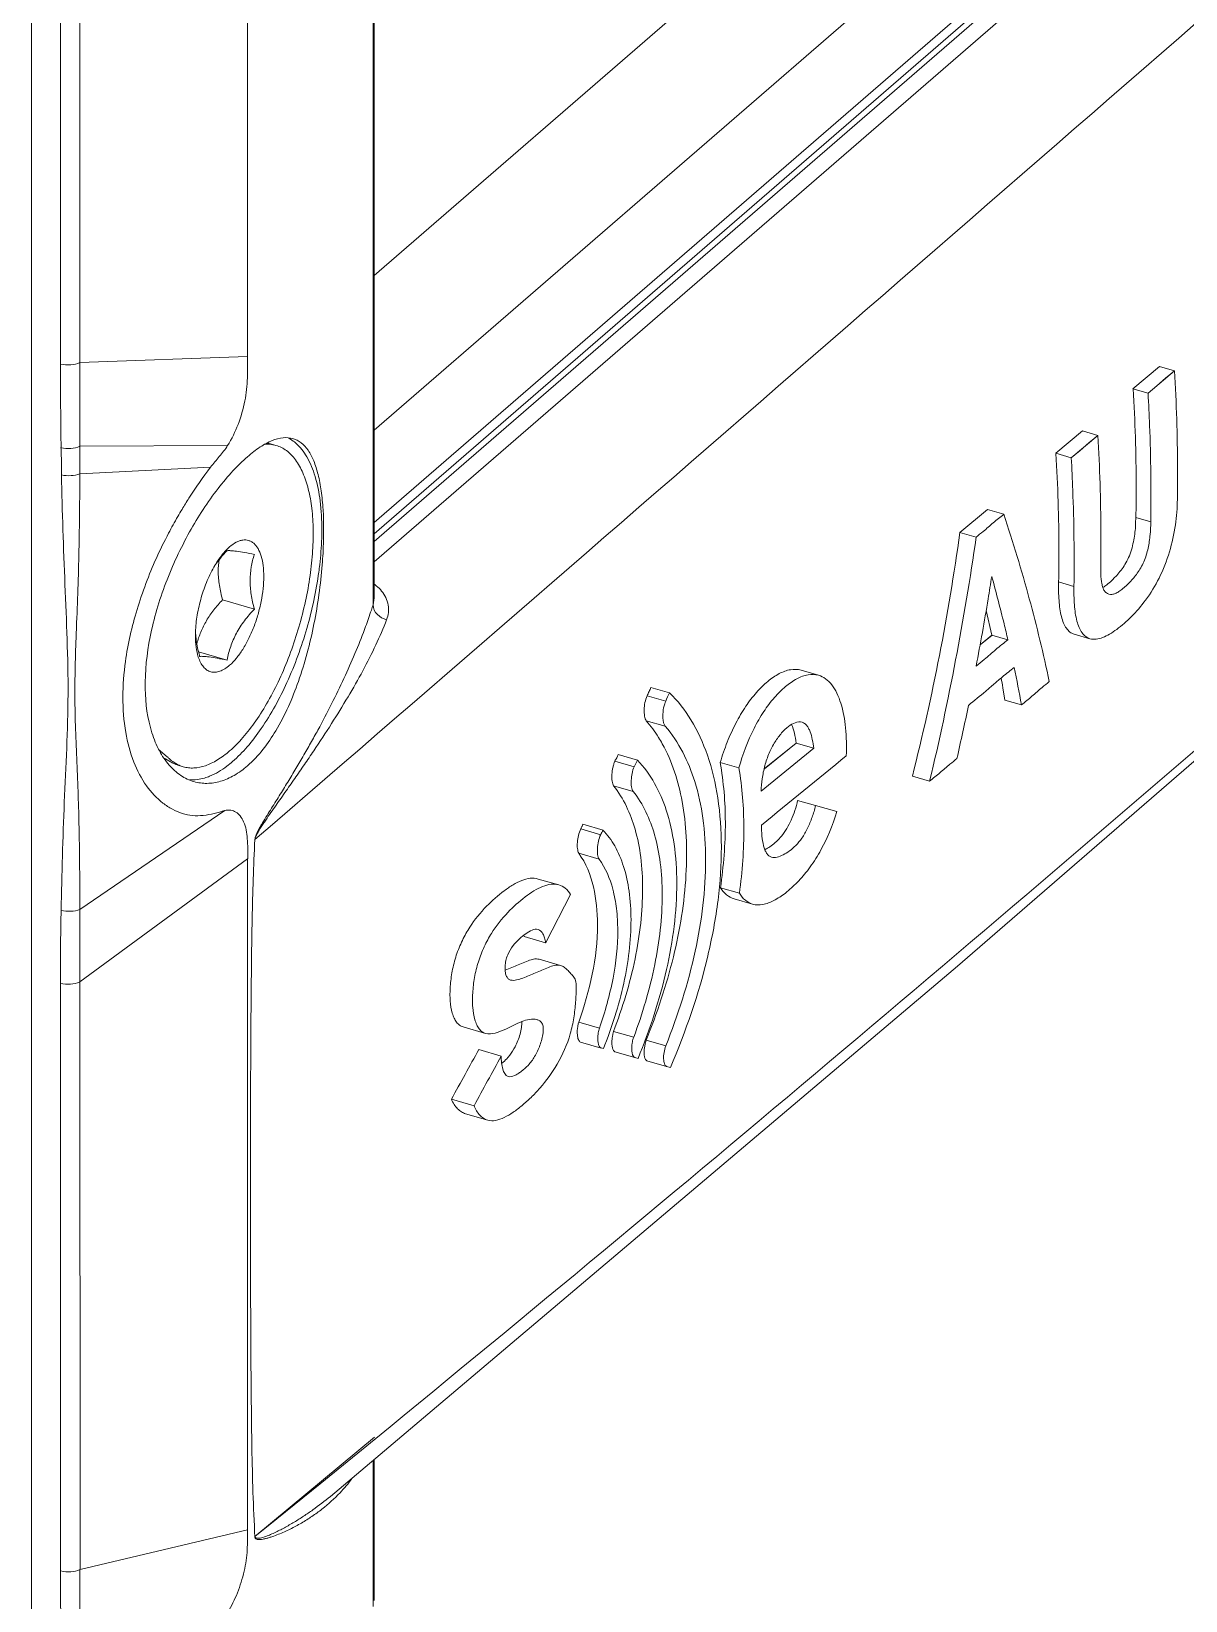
# Model space of a CAD drawing. Header units: millimetres. Extents: x 0 to 4009, y 0 to 2835.
# Drawn here: x 2176.41 to 2210.69, y 2160.39 to 2206.98 of the extents above; entities that cross this region are included whole.
import ezdxf

# ---------------------------------------------------------------- set-up
doc = ezdxf.new("R2010")
doc.units = ezdxf.units.MM
doc.layers.get('0').update_dxf_attribs({"lineweight": 13})

msp = doc.modelspace()

# ---------------------------------------------------------------- linework, layer by layer
for p, q in [((2177.28, 2197.102), (2177.279, 2288.467)), ((2177.853, 2197.146), (2177.854, 2288.51)), ((2176.412, 2152.066), (2176.412, 2288.032)), ((2182.829, 2287.623), (2182.826, 2197.322)), ((2186.559, 2282.317), (2186.558, 2189.951)), ((2186.591, 2282.497), (2186.59, 2190.162)), ((2186.591, 2195.142), (2236.459, 2238.329)), ((2239.08, 2237.852), (2186.591, 2192.395)), ((2186.591, 2192.063), (2239.321, 2237.73)), ((2239.105, 2237.314), (2186.591, 2191.835)), ((2186.591, 2191.232), (2239.637, 2237.173)), ((2186.591, 2199.73), (2229.721, 2237.082)), ((2182.826, 2197.322), (2177.853, 2197.146)), ((2177.853, 2194.662), (2177.853, 2197.146)), ((2209.122, 2196.364), (2209.914, 2197.03)), ((2209.571, 2196.235), (2210.359, 2196.901)), ((2209.914, 2197.03), (2210.359, 2196.901)), ((2209.122, 2196.365), (2209.571, 2196.235)), ((2206.83, 2194.452), (2207.628, 2195.116)), ((2207.628, 2195.116), (2208.085, 2194.984)), ((2177.853, 2194.662), (2182.24, 2194.684)), ((2183.675, 2194.686), (2183.546, 2194.723)), ((2207.291, 2194.318), (2208.085, 2194.984)), ((2206.83, 2194.452), (2207.291, 2194.318)), ((2177.851, 2193.847), (2181.734, 2194.042)), ((2203.985, 2192.101), (2204.809, 2192.779)), ((2204.809, 2192.779), (2205.285, 2192.642)), ((2209.206, 2192.547), (2209.653, 2192.418)), ((2203.985, 2192.101), (2204.467, 2191.962)), ((2182.298, 2191.673), (2182.204, 2191.584)), ((2206.911, 2190.636), (2207.372, 2190.502)), ((2183.033, 2189.829), (2182.087, 2190.102)), ((2186.59, 2190.162), (2186.558, 2189.951)), ((2204.934, 2189.054), (2204.765, 2189.782)), ((2204.585, 2188.767), (2204.934, 2189.054)), ((2204.59, 2188.765), (2204.939, 2189.052)), ((2204.934, 2189.054), (2205.409, 2188.917)), ((2207.377, 2189.083), (2207.846, 2188.947)), ((2182.221, 2188.314), (2181.378, 2188.557)), ((2199.785, 2187.862), (2199.267, 2188.012)), ((2195.248, 2187.093), (2194.696, 2187.253)), ((2194.809, 2187.501), (2195.364, 2187.341)), ((2205.323, 2187.124), (2205.261, 2187.491)), ((2205.323, 2187.124), (2205.813, 2186.982)), ((2194.67, 2186.512), (2195.233, 2186.35)), ((2198.172, 2185.088), (2199.118, 2185.846)), ((2198.179, 2185.086), (2199.123, 2185.844)), ((2199.646, 2185.693), (2199.118, 2185.846)), ((2193.739, 2185.313), (2194.315, 2185.147)), ((2194.409, 2185.341), (2193.835, 2185.507)), ((2194.315, 2185.147), (2194.409, 2185.341)), ((2197.421, 2185.115), (2196.868, 2185.275)), ((2199.646, 2185.693), (2198.084, 2184.42)), ((2180.921, 2185.144), (2180.791, 2185.182)), ((2202.576, 2184.865), (2203.086, 2184.718)), ((2193.701, 2184.58), (2194.283, 2184.412)), ((2199.163, 2184.144), (2199.695, 2183.99)), ((2199.695, 2183.99), (2200.329, 2183.817)), ((2177.852, 2180.911), (2182.157, 2183.844)), ((2193.387, 2183.264), (2192.79, 2183.437)), ((2192.725, 2183.3), (2193.319, 2183.128)), ((2192.666, 2182.577), (2193.271, 2182.402)), ((2177.848, 2178.761), (2182.834, 2182.41)), ((2192.077, 2181.635), (2191.462, 2181.812)), ((2196.876, 2181.552), (2197.437, 2181.39)), ((2192.419, 2181.351), (2191.697, 2179.951)), ((2197.278, 2181.224), (2197.83, 2181.064)), ((2177.852, 2178.758), (2177.852, 2180.911)), ((2191.042, 2180.104), (2191.038, 2180.146)), ((2191.042, 2180.104), (2191.679, 2179.92)), ((2191.697, 2179.951), (2191.679, 2179.92)), ((2192.125, 2179.247), (2191.495, 2179.428)), ((2177.861, 2161.308), (2177.848, 2178.761)), ((2177.281, 2161.267), (2177.277, 2178.716)), ((2189.232, 2177.419), (2189.899, 2177.227)), ((2192.666, 2177.565), (2193.281, 2177.388)), ((2192.72, 2176.971), (2193.331, 2176.794)), ((2192.789, 2176.951), (2192.72, 2176.971)), ((2193.68, 2177.203), (2193.701, 2177.287)), ((2193.701, 2177.287), (2194.298, 2177.115)), ((2194.647, 2176.944), (2194.67, 2177.028)), ((2194.67, 2177.028), (2195.253, 2176.86)), ((2190.362, 2176.557), (2189.698, 2176.749)), ((2193.399, 2176.775), (2193.331, 2176.795)), ((2194.332, 2176.513), (2193.739, 2176.685)), ((2194.427, 2176.487), (2194.332, 2176.513)), ((2194.69, 2176.417), (2195.271, 2176.25)), ((2195.387, 2176.217), (2195.271, 2176.25)), ((2188.883, 2175.277), (2189.558, 2175.082)), ((2189.308, 2174.842), (2189.966, 2174.652)), ((2182.825, 2173.763), (2182.826, 2173.139)), ((2182.827, 2173.764), (2182.827, 2173.083)), ((2182.917, 2173.083), (2182.918, 2173.643)), ((2182.918, 2173.084), (2182.918, 2173.763)), ((2182.918, 2173.643), (2182.918, 2173.763)), ((2182.826, 2173.139), (2182.826, 2173.083)), ((2186.603, 2165.237), (2183.052, 2162.286)), ((2186.638, 2165.203), (2184.986, 2163.857)), ((2186.558, 2160.208), (2186.558, 2164.553)), ((2186.59, 2164.58), (2186.59, 2160.386)), ((2184.986, 2163.857), (2183.703, 2162.815)), ((2185.293, 2163.483), (2185.292, 2163.482)), ((2182.831, 2162.487), (2177.861, 2161.308)), ((2183.703, 2162.815), (2183.052, 2162.289)), ((2177.85, 2158.6), (2177.854, 2161.312))]:
    msp.add_line(p, q)
for points in [[(2185.292, 2163.482), (2203.917, 2179.229), (2227.333, 2199.505)], [(2209.571, 2196.235), (2209.836, 2196.456), (2210.094, 2196.68), (2210.359, 2196.901)], [(2207.291, 2194.318), (2207.559, 2194.539), (2207.817, 2194.763), (2208.085, 2194.984)]]:
    msp.add_lwpolyline(points)
for centre, radius, start, end in [((1956.552, 2195.021), 221.302, 359.69628, 359.90705), ((2183.415, 2193.782), 0.941, 73.9237, 82.0258), ((2193.397, 2185.277), 14.593, 149.0273, 150.0021), ((2193.297, 2185.333), 14.479, 149.9978, 152.2207), ((2192.586, 2185.698), 13.679, 152.1863, 155.6434), ((2171.055, 2192.257), 14.038, 355.456, 356.8494), ((2184.561, 2189.529), 3.135, 147.8011, 149.3992), ((2184.549, 2189.254), 3.273, 143.6375, 145.2029), ((2184.336, 2190.951), 2.375, 171.7871, 180.0186), ((2174.547, 2192.337), 10.496, 352.2728, 353.4771), ((2286.439, 2184.984), 108.774, 177.73616, 178.02341), ((2184.488, 2189.035), 3.205, 177.996, 179.9756), ((2183.979, 2189.281), 2.696, 182.7691, 185.1945), ((2184.074, 2189.289), 2.791, 185.1885, 185.7299), ((2165.153, 2179.647), 41.316, 10.2261, 11.7986), ((2189.908, 2184.827), 15.583, 9.845, 10.9197), ((2072.562, 2244.919), 135.63, 334.76395, 334.87953), ((2129.44, 2202.342), 76.362, 347.17295, 348.38505), ((1660.886, 2844.426), 851.78, 309.100541, 309.3194), ((2181.181, 2186.046), 0.938, 245.8876, 253.8828), ((2145.802, 2206.961), 53.158, 333.3639, 333.5276), ((2197.449, 2184.1), 1.601, 305.4505, 312.8928), ((2197.467, 2184.079), 1.573, 312.9416, 320.6883), ((2791.568, 2173.577), 608.65, 179.668935, 179.801614), ((1909.417, 2328.737), 319.514, 331.25558, 331.55684), ((3011.99, 2172.815), 829.073, 179.801694, 179.934502), ((2182.088, 2166.905), 4.813, 316.4678, 322.9949)]:
    msp.add_arc(centre, radius, start, end)
for points, knots in [([(2183.05, 2182.985), (2194.124, 2192.527), (2215.887, 2211.558), (2237.832, 2230.379), (2248.611, 2239.763)], [0, 0, 0, 0, 0.505642, 1, 1, 1, 1]), ([(2239.856, 2211.049), (2235.503, 2207.109), (2226.741, 2199.305), (2213.483, 2187.765), (2200.146, 2176.366), (2191.161, 2168.897), (2186.638, 2165.203)], [0, 0, 0, 0, 0.250755, 0.501046, 0.750609, 1, 1, 1, 1]), ([(2239.355, 2208.086), (2239.355, 2205.927), (2239.179, 2201.496), (2238.447, 2194.748), (2237.253, 2187.819), (2235.616, 2180.834), (2233.567, 2173.918), (2231.142, 2167.193), (2228.384, 2160.78), (2225.342, 2154.793), (2222.072, 2149.338), (2218.63, 2144.51), (2215.076, 2140.394), (2211.471, 2137.058), (2207.869, 2134.561), (2204.32, 2132.948), (2201.379, 2132.374), (2199.169, 2132.434), (2198.118, 2132.624), (2197.61, 2132.758)], [0, 0, 0, 0, 0.069479, 0.142599, 0.218345, 0.295649, 0.373382, 0.450412, 0.525621, 0.597945, 0.66641, 0.73017, 0.788559, 0.84115, 0.887857, 0.929064, 0.965806, 0.983089, 1, 1, 1, 1]), ([(2241.883, 2207.778), (2241.87, 2204.79), (2241.519, 2198.628), (2240.162, 2189.278), (2237.993, 2179.762), (2235.083, 2170.384), (2231.521, 2161.438), (2227.423, 2153.207), (2223.577, 2147.009), (2220.315, 2142.642), (2217.882, 2139.779), (2215.418, 2137.269), (2212.943, 2135.133), (2210.477, 2133.385), (2208.035, 2132.042), (2205.635, 2131.114), (2203.294, 2130.614), (2201.03, 2130.551), (2198.868, 2130.933), (2196.833, 2131.758), (2194.949, 2133.012), (2193.233, 2134.678), (2191.694, 2136.738), (2190.342, 2139.172), (2189.183, 2141.961), (2188.226, 2145.084), (2187.744, 2147.293), (2187.534, 2148.444)], [0, 0, 0, 0, 0.076465, 0.157645, 0.241524, 0.325929, 0.408671, 0.487642, 0.560938, 0.594967, 0.627031, 0.657019, 0.684869, 0.710582, 0.734236, 0.756007, 0.776187, 0.795201, 0.813591, 0.831977, 0.850979, 0.871144, 0.892894, 0.916525, 0.942214, 0.97004, 1, 1, 1, 1]), ([(2197.613, 2132.754), (2198.118, 2132.608), (2199.162, 2132.393), (2201.362, 2132.284), (2204.297, 2132.797), (2207.846, 2134.346), (2211.452, 2136.785), (2215.063, 2140.068), (2218.627, 2144.139), (2222.084, 2148.929), (2225.372, 2154.353), (2228.435, 2160.318), (2231.216, 2166.717), (2233.667, 2173.436), (2235.742, 2180.354), (2237.406, 2187.349), (2238.628, 2194.294), (2239.387, 2201.065), (2239.581, 2205.515), (2239.59, 2207.683)], [0, 0, 0, 0, 0.016924, 0.034174, 0.070738, 0.111676, 0.158085, 0.210392, 0.268537, 0.332113, 0.400462, 0.472745, 0.547989, 0.62513, 0.703046, 0.780599, 0.856652, 0.930128, 1, 1, 1, 1]), ([(2177.278, 2197.103), (2177.376, 2197.078), (2177.573, 2197.064), (2177.769, 2197.105), (2177.853, 2197.146)], [0, 0, 0, 0, 0.517437, 1, 1, 1, 1]), ([(2177.294, 2194.619), (2177.291, 2194.827), (2177.28, 2195.654), (2177.278, 2196.482), (2177.278, 2197.103)], [0, 0, 0, 0, 0.250519, 1, 1, 1, 1]), ([(2182.24, 2194.684), (2182.364, 2194.88), (2182.572, 2195.31), (2182.768, 2195.988), (2182.843, 2196.671), (2182.827, 2197.111), (2182.827, 2197.322)], [0, 0, 0, 0, 0.253033, 0.518637, 0.769341, 1, 1, 1, 1]), ([(2210.442, 2193.084), (2210.447, 2193.4), (2210.453, 2194.673), (2210.414, 2195.946), (2210.359, 2196.901)], [0, 0, 0, 0, 0.247984, 1, 1, 1, 1]), ([(2209.211, 2192.546), (2209.218, 2192.861), (2209.229, 2194.134), (2209.187, 2195.407), (2209.127, 2196.363)], [0, 0, 0, 0, 0.247656, 1, 1, 1, 1]), ([(2209.571, 2196.235), (2209.589, 2195.915), (2209.65, 2194.643), (2209.666, 2193.37), (2209.653, 2192.418)], [0, 0, 0, 0, 0.252117, 1, 1, 1, 1]), ([(2177.305, 2193.812), (2177.304, 2193.879), (2177.301, 2194.014), (2177.303, 2194.215), (2177.301, 2194.417), (2177.293, 2194.552), (2177.291, 2194.62)], [0, 0, 0, 0, 0.250042, 0.498825, 0.74863, 1, 1, 1, 1]), ([(2177.294, 2194.619), (2177.389, 2194.597), (2177.58, 2194.585), (2177.77, 2194.624), (2177.853, 2194.662)], [0, 0, 0, 0, 0.513677, 1, 1, 1, 1]), ([(2181.734, 2194.042), (2181.817, 2194.148), (2181.997, 2194.353), (2182.166, 2194.568), (2182.24, 2194.684)], [0, 0, 0, 0, 0.494306, 1, 1, 1, 1]), ([(2182.298, 2185.615), (2182.439, 2185.737), (2182.717, 2186.021), (2183.097, 2186.517), (2183.458, 2187.098), (2183.791, 2187.749), (2184.086, 2188.455), (2184.337, 2189.197), (2184.537, 2189.957), (2184.682, 2190.716), (2184.767, 2191.454), (2184.791, 2192.154), (2184.752, 2192.798), (2184.653, 2193.371), (2184.495, 2193.859), (2184.309, 2194.198), (2184.132, 2194.409), (2183.991, 2194.533), (2183.839, 2194.627), (2183.73, 2194.67), (2183.675, 2194.686)], [0, 0, 0, 0, 0.055389, 0.117513, 0.185555, 0.258364, 0.334558, 0.412611, 0.49092, 0.567871, 0.641906, 0.711591, 0.77569, 0.833268, 0.883821, 0.927483, 0.94707, 0.965448, 0.982953, 1, 1, 1, 1]), ([(2184.18, 2194.889), (2184.087, 2194.916), (2183.872, 2194.93), (2183.538, 2194.834), (2183.181, 2194.637), (2182.949, 2194.457), (2182.829, 2194.352)], [0, 0, 0, 0, 0.193042, 0.415759, 0.683355, 1, 1, 1, 1]), ([(2183.545, 2194.713), (2183.478, 2194.723), (2183.409, 2194.725), (2183.34, 2194.721), (2183.339, 2194.72)], [0, 0, 0, 0, 0.2256042, 0.229394, 0.229394, 0.229394, 0.229394]), ([(2184.058, 2194.899), (2184.076, 2194.89), (2184.147, 2194.848), (2184.214, 2194.799), (2184.261, 2194.758)], [0, 0, 0, 0, 0.244986, 1, 1, 1, 1]), ([(2185.072, 2191.485), (2185.095, 2191.915), (2185.102, 2192.536), (2185.029, 2193.316), (2184.94, 2193.803), (2184.814, 2194.211), (2184.65, 2194.535), (2184.441, 2194.772), (2184.267, 2194.864), (2184.18, 2194.889)], [0, 0, 0, 0, 0.348889, 0.500493, 0.634048, 0.748625, 0.845063, 0.926571, 1, 1, 1, 1]), ([(2184.261, 2194.758), (2184.393, 2194.643), (2184.631, 2194.329), (2184.866, 2193.736), (2185.009, 2193.003), (2185.037, 2192.469), (2185.037, 2192.185)], [0, 0, 0, 0, 0.190928, 0.419831, 0.690629, 1, 1, 1, 1]), ([(2208.166, 2191.168), (2208.17, 2191.483), (2208.176, 2192.756), (2208.138, 2194.029), (2208.085, 2194.984)], [0, 0, 0, 0, 0.24803, 1, 1, 1, 1]), ([(2182.829, 2194.352), (2182.677, 2194.221), (2182.372, 2193.919), (2181.767, 2193.194), (2181.059, 2192.098), (2180.365, 2190.619), (2179.898, 2189.051), (2179.735, 2187.537), (2179.882, 2186.379), (2180.187, 2185.629), (2180.476, 2185.195), (2180.827, 2184.875), (2181.102, 2184.745), (2181.24, 2184.705)], [0, 0, 0, 0, 0.054654, 0.116543, 0.25651, 0.408306, 0.559667, 0.699644, 0.820195, 0.872192, 0.918792, 0.960861, 1, 1, 1, 1]), ([(2206.916, 2190.634), (2206.922, 2190.949), (2206.933, 2192.222), (2206.893, 2193.495), (2206.835, 2194.45)], [0, 0, 0, 0, 0.247754, 1, 1, 1, 1]), ([(2207.291, 2194.318), (2207.309, 2193.998), (2207.368, 2192.727), (2207.385, 2191.454), (2207.372, 2190.502)], [0, 0, 0, 0, 0.252061, 1, 1, 1, 1]), ([(2177.296, 2180.884), (2177.317, 2181.954), (2177.374, 2184.092), (2177.557, 2187.314), (2177.4, 2190.555), (2177.329, 2192.725), (2177.305, 2193.812)], [0, 0, 0, 0, 0.248199, 0.496083, 0.747923, 1, 1, 1, 1]), ([(2177.309, 2193.811), (2177.401, 2193.79), (2177.585, 2193.778), (2177.768, 2193.813), (2177.851, 2193.847)], [0, 0, 0, 0, 0.51182, 1, 1, 1, 1]), ([(2177.75, 2189.28), (2177.765, 2189.661), (2177.797, 2190.423), (2177.837, 2191.946), (2177.847, 2193.087), (2177.851, 2193.847)], [0, 0, 0, 0, 0.250283, 0.500895, 1, 1, 1, 1]), ([(2180.885, 2192.787), (2180.952, 2192.899), (2181.218, 2193.329), (2181.506, 2193.745), (2181.734, 2194.042)], [0, 0, 0, 0, 0.259348, 1, 1, 1, 1]), ([(2210.442, 2193.084), (2210.439, 2192.831), (2210.401, 2192.304), (2210.225, 2191.514), (2209.93, 2190.759), (2209.537, 2190.113), (2209.102, 2189.608), (2208.73, 2189.281), (2208.437, 2189.083), (2208.184, 2188.953), (2207.967, 2188.912), (2207.846, 2188.947)], [0, 0, 0, 0, 0.144121, 0.300103, 0.458536, 0.603367, 0.72832, 0.836456, 0.884738, 0.928278, 1, 1, 1, 1]), ([(2204.466, 2191.962), (2204.535, 2192.019), (2204.658, 2192.115), (2204.826, 2192.258), (2205.024, 2192.435), (2205.182, 2192.557), (2205.285, 2192.642)], [0, 0, 0, 0, 0.252038, 0.438543, 0.623127, 1, 1, 1, 1]), ([(2205.285, 2192.642), (2205.561, 2191.813), (2206.063, 2190.169), (2206.466, 2188.498), (2206.639, 2187.672)], [0, 0, 0, 0, 0.508788, 1, 1, 1, 1]), ([(2208.406, 2190.272), (2208.436, 2190.263), (2208.504, 2190.259), (2208.607, 2190.29), (2208.712, 2190.35), (2208.86, 2190.46), (2209.049, 2190.635), (2209.27, 2190.898), (2209.464, 2191.235), (2209.581, 2191.629), (2209.638, 2192.03), (2209.651, 2192.292), (2209.653, 2192.418)], [0, 0, 0, 0, 0.034637, 0.07363, 0.118514, 0.168485, 0.278857, 0.404362, 0.550487, 0.708453, 0.858915, 1, 1, 1, 1]), ([(2208.67, 2190.859), (2208.762, 2190.964), (2208.891, 2191.143), (2209.023, 2191.413), (2209.099, 2191.643), (2209.151, 2191.877), (2209.186, 2192.106), (2209.204, 2192.329), (2209.204, 2192.475), (2209.206, 2192.547)], [0, 0, 0, 0, 0.230809, 0.36179, 0.497358, 0.630103, 0.757695, 0.880683, 1, 1, 1, 1]), ([(2183.313, 2190.794), (2183.313, 2190.903), (2183.302, 2191.107), (2183.248, 2191.388), (2183.169, 2191.586), (2183.087, 2191.709), (2183.019, 2191.78), (2182.944, 2191.834), (2182.863, 2191.868), (2182.775, 2191.883), (2182.684, 2191.878), (2182.589, 2191.854), (2182.453, 2191.794), (2182.359, 2191.725), (2182.298, 2191.673)], [0, 0, 0, 0, 0.176286, 0.330449, 0.460858, 0.517768, 0.569981, 0.618683, 0.665488, 0.712273, 0.760915, 0.81303, 0.86984, 1, 1, 1, 1]), ([(2185.037, 2192.185), (2185.037, 2192.101), (2185.031, 2191.754), (2185.005, 2191.407), (2184.975, 2191.145)], [0, 0, 0, 0, 0.241217, 1, 1, 1, 1]), ([(2202.576, 2184.865), (2202.871, 2186.054), (2203.416, 2188.453), (2203.813, 2190.88), (2203.985, 2192.101)], [0, 0, 0, 0, 0.498625, 1, 1, 1, 1]), ([(2203.086, 2184.717), (2203.372, 2185.91), (2203.885, 2188.316), (2204.292, 2190.742), (2204.467, 2191.962)], [0, 0, 0, 0, 0.498856, 1, 1, 1, 1]), ([(2179.205, 2188.271), (2179.278, 2188.792), (2179.52, 2189.839), (2179.9, 2190.844), (2180.124, 2191.34)], [0, 0, 0, 0, 0.491388, 1, 1, 1, 1]), ([(2182.204, 2191.584), (2182.151, 2191.529), (2182.045, 2191.405), (2181.953, 2191.272), (2181.908, 2191.2)], [0, 0, 0, 0, 0.475902, 1, 1, 1, 1]), ([(2182.221, 2191.561), (2182.193, 2191.532), (2182.086, 2191.414), (2181.985, 2191.29), (2181.914, 2191.194)], [0, 0, 0, 0, 0.251913, 1, 1, 1, 1]), ([(2183.033, 2191.452), (2182.935, 2191.471), (2182.758, 2191.504), (2182.524, 2191.541), (2182.351, 2191.561), (2182.257, 2191.564), (2182.221, 2191.561)], [0, 0, 0, 0, 0.362375, 0.657213, 0.867114, 1, 1, 1, 1]), ([(2183.033, 2191.452), (2182.994, 2191.33), (2182.929, 2191.074), (2182.907, 2190.811), (2182.907, 2190.677)], [0, 0, 0, 0, 0.489925, 1, 1, 1, 1]), ([(2181.862, 2191.125), (2181.777, 2190.981), (2181.623, 2190.669), (2181.448, 2190.174), (2181.329, 2189.661), (2181.291, 2189.315), (2181.285, 2189.147)], [0, 0, 0, 0, 0.242183, 0.499273, 0.75672, 1, 1, 1, 1]), ([(2181.961, 2190.95), (2181.961, 2190.809), (2181.986, 2190.523), (2182.049, 2190.243), (2182.087, 2190.102)], [0, 0, 0, 0, 0.490548, 1, 1, 1, 1]), ([(2184.947, 2190.926), (2184.871, 2190.361), (2184.629, 2189.242), (2184.059, 2187.678), (2183.425, 2186.509), (2182.846, 2185.746), (2182.541, 2185.434), (2182.387, 2185.3)], [0, 0, 0, 0, 0.271935, 0.543862, 0.792662, 0.902454, 1, 1, 1, 1]), ([(2182.828, 2185.173), (2183.166, 2185.465), (2183.768, 2186.267), (2184.4, 2187.715), (2184.839, 2189.383), (2185.002, 2190.556), (2185.049, 2191.144)], [0, 0, 0, 0, 0.206076, 0.454189, 0.727184, 1, 1, 1, 1]), ([(2208.166, 2191.168), (2208.164, 2191.065), (2208.165, 2190.869), (2208.185, 2190.633), (2208.226, 2190.469), (2208.269, 2190.373), (2208.33, 2190.305), (2208.38, 2190.279), (2208.406, 2190.272)], [0, 0, 0, 0, 0.315036, 0.600503, 0.724285, 0.83021, 0.919402, 1, 1, 1, 1]), ([(2208.368, 2190.567), (2208.394, 2190.588), (2208.5, 2190.678), (2208.6, 2190.778), (2208.67, 2190.859)], [0, 0, 0, 0, 0.234992, 1, 1, 1, 1]), ([(2182.298, 2188.157), (2182.37, 2188.22), (2182.51, 2188.369), (2182.698, 2188.634), (2182.871, 2188.946), (2183.022, 2189.295), (2183.147, 2189.668), (2183.24, 2190.049), (2183.298, 2190.426), (2183.313, 2190.674), (2183.313, 2190.794)], [0, 0, 0, 0, 0.09859, 0.211371, 0.335842, 0.468575, 0.605586, 0.742619, 0.875421, 1, 1, 1, 1]), ([(2182.907, 2190.677), (2182.907, 2190.536), (2182.932, 2190.25), (2182.995, 2189.97), (2183.033, 2189.829)], [0, 0, 0, 0, 0.49054, 1, 1, 1, 1]), ([(2186.591, 2190.568), (2186.612, 2190.552), (2186.692, 2190.49), (2186.764, 2190.419), (2186.812, 2190.361)], [0, 0, 0, 0, 0.260764, 1, 1, 1, 1]), ([(2204.929, 2190.799), (2204.894, 2190.576), (2204.753, 2189.686), (2204.595, 2188.798), (2204.468, 2188.135)], [0, 0, 0, 0, 0.250378, 1, 1, 1, 1]), ([(2205.409, 2188.917), (2205.373, 2189.073), (2205.223, 2189.703), (2205.059, 2190.329), (2204.929, 2190.799)], [0, 0, 0, 0, 0.247727, 1, 1, 1, 1]), ([(2207.377, 2189.083), (2207.332, 2189.096), (2207.242, 2189.141), (2207.136, 2189.26), (2207.054, 2189.419), (2206.991, 2189.613), (2206.949, 2189.838), (2206.917, 2190.182), (2206.907, 2190.451), (2206.911, 2190.636)], [0, 0, 0, 0, 0.081705, 0.171461, 0.27508, 0.394236, 0.5284, 0.675702, 1, 1, 1, 1]), ([(2207.846, 2188.947), (2207.801, 2188.96), (2207.71, 2189.006), (2207.603, 2189.125), (2207.518, 2189.285), (2207.428, 2189.56), (2207.374, 2189.973), (2207.369, 2190.318), (2207.372, 2190.502)], [0, 0, 0, 0, 0.082161, 0.172431, 0.276488, 0.395872, 0.677288, 1, 1, 1, 1]), ([(2208.232, 2190.47), (2208.244, 2190.477), (2208.29, 2190.507), (2208.335, 2190.541), (2208.368, 2190.567)], [0, 0, 0, 0, 0.239317, 1, 1, 1, 1]), ([(2182.087, 2190.102), (2181.997, 2190.005), (2181.826, 2189.807), (2181.606, 2189.489), (2181.437, 2189.151), (2181.358, 2188.916), (2181.325, 2188.799)], [0, 0, 0, 0, 0.259382, 0.513344, 0.760181, 1, 1, 1, 1]), ([(2186.558, 2189.951), (2186.542, 2189.898), (2186.472, 2189.683), (2186.397, 2189.469), (2186.338, 2189.309)], [0, 0, 0, 0, 0.245476, 1, 1, 1, 1]), ([(2186.558, 2189.951), (2186.56, 2189.847), (2186.665, 2189.64), (2186.858, 2189.537), (2186.96, 2189.511)], [0, 0, 0, 0, 0.497601, 1, 1, 1, 1]), ([(2186.812, 2190.361), (2186.91, 2190.244), (2187.052, 2189.961), (2187.015, 2189.646), (2186.96, 2189.511)], [0, 0, 0, 0, 0.512534, 1, 1, 1, 1]), ([(2182.221, 2188.314), (2182.249, 2188.449), (2182.303, 2188.652), (2182.405, 2188.915), (2182.531, 2189.177), (2182.735, 2189.49), (2182.929, 2189.718), (2183.033, 2189.829)], [0, 0, 0, 0, 0.238591, 0.360572, 0.484671, 0.738997, 1, 1, 1, 1]), ([(2186.96, 2189.511), (2186.862, 2189.258), (2186.641, 2188.747), (2186.255, 2187.983), (2185.813, 2187.205), (2185.323, 2186.415), (2184.885, 2185.749), (2184.518, 2185.208), (2184.232, 2184.794), (2183.988, 2184.446), (2183.79, 2184.163), (2183.638, 2183.948), (2183.485, 2183.728), (2183.357, 2183.542), (2183.255, 2183.388), (2183.178, 2183.266), (2183.115, 2183.158), (2183.072, 2183.063), (2183.053, 2183.01), (2183.05, 2182.983)], [0, 0, 0, 0, 0.10664, 0.218885, 0.336273, 0.458286, 0.584621, 0.649409, 0.715327, 0.782471, 0.816561, 0.851056, 0.886049, 0.921745, 0.940007, 0.958738, 0.978333, 0.988986, 1, 1, 1, 1]), ([(2181.283, 2189.036), (2181.283, 2188.922), (2181.295, 2188.708), (2181.338, 2188.498), (2181.369, 2188.404)], [0, 0, 0, 0, 0.535787, 1, 1, 1, 1]), ([(2181.409, 2188.422), (2181.396, 2188.471), (2181.347, 2188.665), (2181.311, 2188.863), (2181.296, 2189.011)], [0, 0, 0, 0, 0.254105, 1, 1, 1, 1]), ([(2183.05, 2182.983), (2183.049, 2183.031), (2183.085, 2183.125), (2183.146, 2183.25), (2183.212, 2183.369), (2183.3, 2183.518), (2183.41, 2183.699), (2183.543, 2183.912), (2183.674, 2184.122), (2183.845, 2184.397), (2184.054, 2184.736), (2184.298, 2185.141), (2184.532, 2185.542), (2184.758, 2185.939), (2185.043, 2186.458), (2185.375, 2187.096), (2185.738, 2187.851), (2186.059, 2188.584), (2186.25, 2189.07), (2186.338, 2189.309)], [0, 0, 0, 0, 0.020492, 0.040226, 0.059057, 0.077384, 0.113152, 0.148182, 0.182708, 0.216837, 0.284102, 0.350187, 0.41516, 0.479034, 0.541797, 0.663865, 0.781094, 0.893215, 1, 1, 1, 1]), ([(2177.852, 2180.911), (2177.85, 2181.558), (2177.844, 2182.527), (2177.819, 2183.819), (2177.773, 2185.115), (2177.708, 2186.42), (2177.7, 2187.738), (2177.719, 2188.402), (2177.73, 2188.736)], [0, 0, 0, 0, 0.248111, 0.371538, 0.495066, 0.745367, 0.872239, 1, 1, 1, 1]), ([(2204.468, 2188.135), (2204.547, 2188.201), (2204.688, 2188.311), (2204.882, 2188.475), (2205.109, 2188.679), (2205.291, 2188.818), (2205.409, 2188.917)], [0, 0, 0, 0, 0.252112, 0.438587, 0.623046, 1, 1, 1, 1]), ([(2182.157, 2183.844), (2182.052, 2183.816), (2181.841, 2183.756), (2181.522, 2183.691), (2181.199, 2183.684), (2180.887, 2183.753), (2180.59, 2183.879), (2180.208, 2184.127), (2179.783, 2184.584), (2179.409, 2185.308), (2179.092, 2186.548), (2179.108, 2187.575), (2179.205, 2188.271)], [0, 0, 0, 0, 0.050778, 0.101473, 0.150737, 0.199342, 0.248672, 0.299702, 0.409482, 0.533551, 0.674157, 1, 1, 1, 1]), ([(2181.369, 2188.404), (2181.387, 2188.347), (2181.429, 2188.243), (2181.515, 2188.109), (2181.62, 2188.012), (2181.741, 2187.955), (2181.876, 2187.944), (2182.017, 2187.976), (2182.161, 2188.049), (2182.252, 2188.118), (2182.298, 2188.157)], [0, 0, 0, 0, 0.147639, 0.276665, 0.390709, 0.496421, 0.602751, 0.718439, 0.849813, 1, 1, 1, 1]), ([(2181.409, 2188.422), (2181.445, 2188.425), (2181.539, 2188.423), (2181.712, 2188.403), (2181.947, 2188.365), (2182.123, 2188.332), (2182.221, 2188.314)], [0, 0, 0, 0, 0.132885, 0.342787, 0.637625, 1, 1, 1, 1]), ([(2196.868, 2185.275), (2196.928, 2185.479), (2197.066, 2185.876), (2197.319, 2186.434), (2197.607, 2186.931), (2197.925, 2187.347), (2198.258, 2187.676), (2198.596, 2187.915), (2198.936, 2188.046), (2199.167, 2188.041), (2199.267, 2188.012)], [0, 0, 0, 0, 0.163788, 0.322366, 0.470204, 0.604208, 0.723979, 0.829147, 0.919833, 1, 1, 1, 1]), ([(2205.596, 2188.095), (2205.482, 2188), (2205.279, 2187.841), (2204.998, 2187.605), (2204.671, 2187.311), (2204.409, 2187.109), (2204.238, 2186.967)], [0, 0, 0, 0, 0.252057, 0.438601, 0.62308, 1, 1, 1, 1]), ([(2197.421, 2185.115), (2197.535, 2185.517), (2197.751, 2186.094), (2198.142, 2186.775), (2198.456, 2187.193), (2198.787, 2187.523), (2199.12, 2187.762), (2199.457, 2187.897), (2199.686, 2187.891), (2199.785, 2187.862)], [0, 0, 0, 0, 0.322649, 0.470817, 0.605251, 0.724832, 0.82995, 0.920336, 1, 1, 1, 1]), ([(2199.785, 2187.862), (2199.861, 2187.841), (2200.011, 2187.764), (2200.195, 2187.575), (2200.343, 2187.324), (2200.504, 2186.901), (2200.612, 2186.273), (2200.621, 2185.746), (2200.61, 2185.468)], [0, 0, 0, 0, 0.088014, 0.183896, 0.291789, 0.412487, 0.687861, 1, 1, 1, 1]), ([(2206.639, 2187.672), (2206.569, 2187.614), (2206.446, 2187.517), (2206.275, 2187.372), (2206.075, 2187.193), (2205.916, 2187.069), (2205.813, 2186.982)], [0, 0, 0, 0, 0.251806, 0.438454, 0.623326, 1, 1, 1, 1]), ([(2194.67, 2186.512), (2194.656, 2186.528), (2194.641, 2186.577), (2194.617, 2186.652), (2194.609, 2186.744), (2194.607, 2186.878), (2194.627, 2187.051), (2194.665, 2187.189), (2194.696, 2187.253)], [0, 0, 0, 0, 0.084551, 0.19335, 0.314016, 0.443811, 0.720243, 1, 1, 1, 1]), ([(2194.696, 2187.253), (2194.706, 2187.273), (2194.725, 2187.315), (2194.756, 2187.376), (2194.784, 2187.438), (2194.799, 2187.481), (2194.809, 2187.501)], [0, 0, 0, 0, 0.250866, 0.502382, 0.7517, 1, 1, 1, 1]), ([(2195.364, 2187.341), (2195.608, 2187.102), (2196.058, 2186.52), (2196.541, 2185.455), (2196.84, 2184.177), (2196.935, 2182.727), (2196.829, 2181.152), (2196.415, 2178.931), (2195.847, 2177.289), (2195.387, 2176.217)], [0, 0, 0, 0, 0.087551, 0.186202, 0.297676, 0.422085, 0.557467, 0.701223, 1, 1, 1, 1]), ([(2195.169, 2186.768), (2195.162, 2186.688), (2195.161, 2186.572), (2195.188, 2186.431), (2195.214, 2186.371), (2195.233, 2186.35)], [0, 0, 0, 0, 0.559178, 0.801712, 1, 1, 1, 1]), ([(2195.248, 2187.093), (2195.236, 2187.069), (2195.196, 2186.964), (2195.177, 2186.853), (2195.169, 2186.768)], [0, 0, 0, 0, 0.244723, 1, 1, 1, 1]), ([(2195.147, 2185.828), (2195.111, 2185.891), (2194.97, 2186.131), (2194.805, 2186.357), (2194.67, 2186.512)], [0, 0, 0, 0, 0.260504, 1, 1, 1, 1]), ([(2195.253, 2176.86), (2195.615, 2177.771), (2196.193, 2179.584), (2196.488, 2181.888), (2196.385, 2183.585), (2196.096, 2184.958), (2195.641, 2185.881), (2195.233, 2186.35)], [0, 0, 0, 0, 0.297487, 0.574568, 0.699024, 0.81144, 1, 1, 1, 1]), ([(2199.3, 2186.467), (2199.166, 2186.506), (2198.915, 2186.381), (2198.676, 2186.144), (2198.48, 2185.874), (2198.311, 2185.549), (2198.184, 2185.181), (2198.108, 2184.8), (2198.086, 2184.544), (2198.084, 2184.42)], [0, 0, 0, 0, 0.163244, 0.274198, 0.403069, 0.547438, 0.701563, 0.855127, 1, 1, 1, 1]), ([(2199.118, 2185.846), (2199.105, 2185.945), (2199.082, 2186.135), (2199.024, 2186.319), (2198.986, 2186.401)], [0, 0, 0, 0, 0.524368, 1, 1, 1, 1]), ([(2199.646, 2185.693), (2199.635, 2185.78), (2199.608, 2185.947), (2199.555, 2186.147), (2199.495, 2186.285), (2199.443, 2186.37), (2199.378, 2186.434), (2199.326, 2186.459), (2199.3, 2186.467)], [0, 0, 0, 0, 0.298287, 0.572468, 0.69606, 0.808038, 0.907889, 1, 1, 1, 1]), ([(2194.67, 2177.028), (2194.991, 2177.833), (2195.531, 2179.439), (2195.866, 2181.491), (2195.878, 2183.045), (2195.734, 2184.37), (2195.441, 2185.3), (2195.147, 2185.828)], [0, 0, 0, 0, 0.286923, 0.558936, 0.684194, 0.800024, 1, 1, 1, 1]), ([(2180.191, 2185.66), (2180.284, 2185.58), (2180.376, 2185.499), (2180.469, 2185.418), (2180.49, 2185.4), (2180.51, 2185.382), (2180.531, 2185.364), (2180.537, 2185.359), (2180.542, 2185.354), (2180.548, 2185.349), (2180.567, 2185.333), (2180.645, 2185.271), (2180.731, 2185.22), (2180.798, 2185.189), (2180.799, 2185.189), (2180.801, 2185.188), (2180.802, 2185.188)], [-1.590172, -1.590172, -1.590172, -1.590172, -0.352048, -0.352048, -0.352048, -0.075454, -0.075454, -0.075454, 0, 0, 0, 0.257186, 1, 1, 1, 1.015978, 1.015978, 1.015978, 1.015978]), ([(2180.791, 2185.182), (2180.774, 2185.187), (2180.705, 2185.209), (2180.639, 2185.239), (2180.591, 2185.266), (2180.588, 2185.268), (2180.585, 2185.269), (2180.582, 2185.271), (2180.57, 2185.278), (2180.558, 2185.284), (2180.546, 2185.291), (2180.477, 2185.33), (2180.408, 2185.369), (2180.34, 2185.408)], [0, 0, 0, 0, 0.248517, 1, 1, 1, 1.048294, 1.048294, 1.048294, 1.237527, 1.237527, 1.237527, 2.328417, 2.328417, 2.328417, 2.328417]), ([(2180.921, 2185.144), (2180.972, 2185.13), (2181.077, 2185.109), (2181.3, 2185.103), (2181.532, 2185.153), (2181.761, 2185.247), (2182.009, 2185.384), (2182.184, 2185.516), (2182.298, 2185.615)], [0, 0, 0, 0, 0.104628, 0.211655, 0.440749, 0.566666, 0.701517, 1, 1, 1, 1]), ([(2182.387, 2185.3), (2182.331, 2185.252), (2182.121, 2185.081), (2181.887, 2184.938), (2181.705, 2184.864)], [0, 0, 0, 0, 0.272758, 1, 1, 1, 1]), ([(2193.701, 2184.58), (2193.688, 2184.597), (2193.674, 2184.645), (2193.653, 2184.721), (2193.648, 2184.811), (2193.648, 2184.908), (2193.659, 2185.01), (2193.674, 2185.114), (2193.707, 2185.214), (2193.723, 2185.282), (2193.739, 2185.313)], [0, 0, 0, 0, 0.084984, 0.1938, 0.314518, 0.444278, 0.580367, 0.720792, 0.862782, 1, 1, 1, 1]), ([(2193.835, 2185.507), (2193.819, 2185.475), (2193.799, 2185.404), (2193.755, 2185.346), (2193.739, 2185.313)], [0, 0, 0, 0, 0.494312, 1, 1, 1, 1]), ([(2194.409, 2185.341), (2194.805, 2184.931), (2195.25, 2184.087), (2195.53, 2182.816), (2195.63, 2181.22), (2195.341, 2179.048), (2194.779, 2177.342), (2194.427, 2176.487)], [0, 0, 0, 0, 0.184679, 0.296368, 0.421088, 0.700478, 1, 1, 1, 1]), ([(2196.876, 2181.552), (2196.965, 2182.196), (2197.073, 2183.441), (2196.968, 2184.689), (2196.868, 2185.275)], [0, 0, 0, 0, 0.522165, 1, 1, 1, 1]), ([(2203.896, 2185.389), (2203.828, 2185.332), (2203.707, 2185.238), (2203.539, 2185.097), (2203.344, 2184.922), (2203.188, 2184.802), (2203.086, 2184.718)], [0, 0, 0, 0, 0.252224, 0.438668, 0.622943, 1, 1, 1, 1]), ([(2181.705, 2184.864), (2181.655, 2184.844), (2181.466, 2184.777), (2181.261, 2184.75), (2181.115, 2184.762)], [0, 0, 0, 0, 0.268569, 1, 1, 1, 1]), ([(2181.24, 2184.705), (2181.365, 2184.668), (2181.632, 2184.633), (2182.044, 2184.699), (2182.454, 2184.882), (2182.706, 2185.066), (2182.828, 2185.173)], [0, 0, 0, 0, 0.226251, 0.46152, 0.717101, 1, 1, 1, 1]), ([(2194.225, 2184.741), (2194.228, 2184.81), (2194.245, 2184.949), (2194.284, 2185.084), (2194.315, 2185.147)], [0, 0, 0, 0, 0.49633, 1, 1, 1, 1]), ([(2197.437, 2181.39), (2197.524, 2182.035), (2197.616, 2183.281), (2197.522, 2184.53), (2197.421, 2185.115)], [0, 0, 0, 0, 0.522664, 1, 1, 1, 1]), ([(2193.701, 2177.287), (2193.964, 2177.988), (2194.292, 2179.052), (2194.521, 2180.483), (2194.581, 2181.494), (2194.529, 2182.433), (2194.327, 2183.49), (2193.997, 2184.205), (2193.701, 2184.58)], [0, 0, 0, 0, 0.29677, 0.43909, 0.573552, 0.69784, 0.810433, 1, 1, 1, 1]), ([(2194.283, 2184.412), (2194.269, 2184.43), (2194.248, 2184.477), (2194.224, 2184.587), (2194.222, 2184.679), (2194.225, 2184.741)], [0, 0, 0, 0, 0.200651, 0.443345, 1, 1, 1, 1]), ([(2194.298, 2177.115), (2194.56, 2177.816), (2194.975, 2179.208), (2195.185, 2180.968), (2195.11, 2182.265), (2194.905, 2183.321), (2194.58, 2184.038), (2194.283, 2184.412)], [0, 0, 0, 0, 0.296932, 0.573499, 0.697917, 0.810652, 1, 1, 1, 1]), ([(2182.157, 2183.844), (2182.213, 2183.86), (2182.329, 2183.871), (2182.494, 2183.809), (2182.625, 2183.682), (2182.774, 2183.424), (2182.838, 2182.98), (2182.839, 2182.61), (2182.839, 2182.408)], [0, 0, 0, 0, 0.095585, 0.184719, 0.279835, 0.389298, 0.668218, 1, 1, 1, 1]), ([(2199.695, 2183.99), (2199.673, 2183.873), (2199.599, 2183.645), (2199.469, 2183.321), (2199.309, 2183.035), (2199.124, 2182.81), (2198.932, 2182.646), (2198.745, 2182.528), (2198.567, 2182.454), (2198.442, 2182.447), (2198.389, 2182.462)], [0, 0, 0, 0, 0.165799, 0.330433, 0.484413, 0.618194, 0.733036, 0.834457, 0.923326, 1, 1, 1, 1]), ([(2198.684, 2183.082), (2198.803, 2183.227), (2198.994, 2183.573), (2199.125, 2183.944), (2199.163, 2184.144)], [0, 0, 0, 0, 0.478938, 1, 1, 1, 1]), ([(2192.725, 2183.3), (2192.731, 2183.311), (2192.742, 2183.334), (2192.761, 2183.367), (2192.777, 2183.401), (2192.784, 2183.426), (2192.79, 2183.437)], [0, 0, 0, 0, 0.25133, 0.504214, 0.753016, 1, 1, 1, 1]), ([(2200.329, 2183.817), (2200.202, 2183.4), (2199.961, 2182.805), (2199.517, 2182.123), (2199.174, 2181.715), (2198.824, 2181.399), (2198.483, 2181.17), (2198.152, 2181.036), (2197.926, 2181.037), (2197.83, 2181.064)], [0, 0, 0, 0, 0.330236, 0.480413, 0.614513, 0.732569, 0.836063, 0.924281, 1, 1, 1, 1]), ([(2198.389, 2182.462), (2198.36, 2182.47), (2198.304, 2182.5), (2198.238, 2182.578), (2198.19, 2182.682), (2198.138, 2182.853), (2198.102, 2183.099), (2198.091, 2183.303), (2198.089, 2183.411)], [0, 0, 0, 0, 0.084551, 0.178703, 0.288071, 0.411618, 0.691067, 1, 1, 1, 1]), ([(2182.955, 2179.856), (2182.959, 2180.113), (2182.976, 2181.156), (2183.007, 2182.199), (2183.05, 2182.983)], [0, 0, 0, 0, 0.247219, 1, 1, 1, 1]), ([(2192.666, 2182.577), (2192.654, 2182.594), (2192.639, 2182.642), (2192.627, 2182.718), (2192.62, 2182.807), (2192.625, 2182.937), (2192.651, 2183.105), (2192.694, 2183.238), (2192.725, 2183.3)], [0, 0, 0, 0, 0.086929, 0.193655, 0.314922, 0.444363, 0.719659, 1, 1, 1, 1]), ([(2193.222, 2182.73), (2193.226, 2182.798), (2193.246, 2182.934), (2193.287, 2183.067), (2193.318, 2183.129)], [0, 0, 0, 0, 0.49633, 1, 1, 1, 1]), ([(2193.386, 2183.264), (2193.521, 2183.124), (2193.767, 2182.783), (2194.027, 2182.164), (2194.185, 2181.422), (2194.256, 2180.254), (2194.051, 2178.66), (2193.651, 2177.405), (2193.399, 2176.775)], [0, 0, 0, 0, 0.085992, 0.183776, 0.295109, 0.419806, 0.699952, 1, 1, 1, 1]), ([(2192.666, 2177.565), (2192.994, 2178.493), (2193.391, 2180.164), (2193.094, 2181.987), (2192.666, 2182.577)], [0, 0, 0, 0, 0.574561, 1, 1, 1, 1]), ([(2193.271, 2182.402), (2193.258, 2182.421), (2193.239, 2182.467), (2193.218, 2182.577), (2193.218, 2182.667), (2193.222, 2182.73)], [0, 0, 0, 0, 0.200927, 0.443561, 1, 1, 1, 1]), ([(2198.192, 2182.683), (2198.208, 2182.691), (2198.272, 2182.725), (2198.333, 2182.764), (2198.378, 2182.796)], [0, 0, 0, 0, 0.239128, 1, 1, 1, 1]), ([(2182.834, 2182.41), (2182.831, 2180.248), (2182.824, 2177.366), (2182.825, 2174.484), (2182.825, 2173.763)], [0, 0, 0, 0, 0.750138, 1, 1, 1, 1]), ([(2193.281, 2177.388), (2193.45, 2177.87), (2193.716, 2178.825), (2193.849, 2180.028), (2193.801, 2180.915), (2193.67, 2181.64), (2193.464, 2182.137), (2193.271, 2182.402)], [0, 0, 0, 0, 0.296403, 0.572481, 0.696909, 0.809872, 1, 1, 1, 1]), ([(2191.462, 2181.812), (2191.386, 2181.834), (2191.217, 2181.846), (2190.961, 2181.776), (2190.704, 2181.641), (2190.348, 2181.392), (2189.893, 2180.994), (2189.48, 2180.49), (2189.199, 2179.986), (2189.02, 2179.549), (2188.9, 2179.088), (2188.846, 2178.632), (2188.835, 2178.211), (2188.883, 2177.893), (2188.961, 2177.684), (2189.033, 2177.56), (2189.121, 2177.466), (2189.195, 2177.43), (2189.232, 2177.419)], [0, 0, 0, 0, 0.040719, 0.085419, 0.135479, 0.190104, 0.309518, 0.446547, 0.524246, 0.606704, 0.690052, 0.76968, 0.843373, 0.906904, 0.934193, 0.958526, 0.98013, 1, 1, 1, 1]), ([(2189.899, 2177.227), (2189.863, 2177.237), (2189.79, 2177.274), (2189.703, 2177.367), (2189.632, 2177.49), (2189.554, 2177.7), (2189.515, 2177.945), (2189.509, 2178.211), (2189.519, 2178.508), (2189.562, 2178.896), (2189.676, 2179.359), (2189.849, 2179.798), (2190.121, 2180.304), (2190.526, 2180.811), (2190.974, 2181.211), (2191.326, 2181.461), (2191.58, 2181.597), (2191.834, 2181.668), (2192.002, 2181.657), (2192.077, 2181.635)], [0, 0, 0, 0, 0.019668, 0.041165, 0.065489, 0.092845, 0.156649, 0.192765, 0.230745, 0.310761, 0.394389, 0.477008, 0.554746, 0.691557, 0.810616, 0.86504, 0.914893, 0.959399, 1, 1, 1, 1]), ([(2192.077, 2181.635), (2192.146, 2181.615), (2192.284, 2181.543), (2192.38, 2181.421), (2192.419, 2181.351)], [0, 0, 0, 0, 0.468714, 1, 1, 1, 1]), ([(2197.279, 2181.223), (2197.198, 2181.247), (2197.039, 2181.334), (2196.925, 2181.473), (2196.876, 2181.552)], [0, 0, 0, 0, 0.4728, 1, 1, 1, 1]), ([(2197.83, 2181.064), (2197.751, 2181.087), (2197.595, 2181.174), (2197.485, 2181.312), (2197.437, 2181.39)], [0, 0, 0, 0, 0.471149, 1, 1, 1, 1]), ([(2177.277, 2178.716), (2177.279, 2178.896), (2177.282, 2179.258), (2177.28, 2179.801), (2177.282, 2180.343), (2177.291, 2180.704), (2177.296, 2180.884)], [0, 0, 0, 0, 0.25011, 0.500723, 0.750886, 1, 1, 1, 1]), ([(2177.296, 2180.884), (2177.39, 2180.858), (2177.58, 2180.841), (2177.769, 2180.875), (2177.852, 2180.911)], [0, 0, 0, 0, 0.516939, 1, 1, 1, 1]), ([(2191.458, 2180.318), (2191.4, 2180.334), (2191.261, 2180.297), (2191.083, 2180.186), (2190.892, 2180.031), (2190.699, 2179.829), (2190.566, 2179.606), (2190.497, 2179.392), (2190.476, 2179.226), (2190.479, 2179.074), (2190.503, 2178.946), (2190.558, 2178.852), (2190.615, 2178.821), (2190.642, 2178.813)], [0, 0, 0, 0, 0.087361, 0.193131, 0.311562, 0.444067, 0.600718, 0.687129, 0.770393, 0.845485, 0.909066, 0.958599, 1, 1, 1, 1]), ([(2191.679, 2179.92), (2191.674, 2179.969), (2191.657, 2180.061), (2191.602, 2180.207), (2191.521, 2180.3), (2191.458, 2180.318)], [0, 0, 0, 0, 0.312245, 0.580575, 1, 1, 1, 1]), ([(2182.929, 2177.094), (2182.93, 2177.324), (2182.936, 2178.244), (2182.945, 2179.165), (2182.955, 2179.856)], [0, 0, 0, 0, 0.249389, 1, 1, 1, 1]), ([(2192.124, 2179.247), (2192.162, 2179.236), (2192.235, 2179.198), (2192.327, 2179.116), (2192.4, 2179.039), (2192.456, 2178.974), (2192.5, 2178.924), (2192.543, 2178.868), (2192.574, 2178.793), (2192.587, 2178.702), (2192.593, 2178.563), (2192.587, 2178.38), (2192.574, 2178.155), (2192.552, 2177.925), (2192.509, 2177.608), (2192.392, 2177.049), (2192.067, 2176.329), (2191.63, 2175.719), (2191.259, 2175.329), (2190.991, 2175.089), (2190.726, 2174.886), (2190.466, 2174.73), (2190.214, 2174.629), (2190.04, 2174.631), (2189.966, 2174.652)], [0, 0, 0, 0, 0.019622, 0.040264, 0.061696, 0.072612, 0.083529, 0.094894, 0.107947, 0.123655, 0.140947, 0.177553, 0.215302, 0.253901, 0.293443, 0.375514, 0.539711, 0.684897, 0.74945, 0.809436, 0.865283, 0.916258, 0.961186, 1, 1, 1, 1]), ([(2190.482, 2179.104), (2190.613, 2179.156), (2190.807, 2179.237), (2191.062, 2179.347), (2191.191, 2179.398), (2191.257, 2179.417)], [0, 0, 0, 0, 0.502716, 0.755026, 1, 1, 1, 1]), ([(2190.642, 2178.813), (2190.699, 2178.796), (2190.828, 2178.809), (2191.009, 2178.869), (2191.196, 2178.946), (2191.385, 2179.026), (2191.575, 2179.109), (2191.808, 2179.211), (2192.008, 2179.28), (2192.124, 2179.247)], [0, 0, 0, 0, 0.113095, 0.238212, 0.368938, 0.501011, 0.633861, 0.765924, 1, 1, 1, 1]), ([(2191.257, 2179.417), (2191.277, 2179.422), (2191.355, 2179.442), (2191.439, 2179.444), (2191.495, 2179.428)], [0, 0, 0, 0, 0.267028, 1, 1, 1, 1]), ([(2177.847, 2178.76), (2177.763, 2178.719), (2177.568, 2178.679), (2177.372, 2178.692), (2177.275, 2178.716)], [0, 0, 0, 0, 0.482278, 1, 1, 1, 1]), ([(2190.498, 2177.355), (2190.397, 2177.311), (2190.21, 2177.23), (2189.992, 2177.2), (2189.899, 2177.227)], [0, 0, 0, 0, 0.532455, 1, 1, 1, 1]), ([(2191.427, 2177.635), (2191.282, 2177.677), (2190.935, 2177.591), (2190.66, 2177.425), (2190.498, 2177.355)], [0, 0, 0, 0, 0.459961, 1, 1, 1, 1]), ([(2190.571, 2175.949), (2190.632, 2175.931), (2190.739, 2175.961), (2190.861, 2176.03), (2191.001, 2176.127), (2191.182, 2176.285), (2191.376, 2176.546), (2191.524, 2176.873), (2191.605, 2177.17), (2191.619, 2177.393), (2191.587, 2177.524), (2191.513, 2177.602), (2191.455, 2177.627), (2191.427, 2177.635)], [0, 0, 0, 0, 0.083621, 0.134225, 0.189047, 0.310126, 0.454124, 0.619624, 0.787314, 0.86131, 0.917854, 0.960872, 1, 1, 1, 1]), ([(2190.776, 2176.831), (2190.837, 2176.95), (2190.91, 2177.138), (2190.968, 2177.392), (2190.978, 2177.519), (2190.973, 2177.578)], [0, 0, 0, 0, 0.51524, 0.769814, 1, 1, 1, 1]), ([(2192.72, 2176.971), (2192.706, 2176.975), (2192.68, 2176.999), (2192.64, 2177.07), (2192.62, 2177.198), (2192.619, 2177.34), (2192.645, 2177.464), (2192.655, 2177.532), (2192.666, 2177.565)], [0, 0, 0, 0, 0.067402, 0.160086, 0.390433, 0.674131, 0.832799, 1, 1, 1, 1]), ([(2193.238, 2177.2), (2193.24, 2177.216), (2193.249, 2177.279), (2193.265, 2177.342), (2193.281, 2177.388)], [0, 0, 0, 0, 0.242544, 1, 1, 1, 1]), ([(2193.331, 2176.795), (2193.307, 2176.801), (2193.264, 2176.851), (2193.239, 2176.946), (2193.227, 2177.067), (2193.232, 2177.154), (2193.238, 2177.2)], [0, 0, 0, 0, 0.172094, 0.400872, 0.679214, 1, 1, 1, 1]), ([(2193.739, 2176.685), (2193.72, 2176.69), (2193.688, 2176.73), (2193.648, 2176.839), (2193.646, 2176.94), (2193.65, 2177.011)], [0, 0, 0, 0, 0.163177, 0.397026, 1, 1, 1, 1]), ([(2193.65, 2177.011), (2193.652, 2177.042), (2193.658, 2177.107), (2193.673, 2177.17), (2193.68, 2177.203)], [0, 0, 0, 0, 0.483367, 1, 1, 1, 1]), ([(2194.332, 2176.513), (2194.308, 2176.52), (2194.267, 2176.572), (2194.244, 2176.667), (2194.236, 2176.79), (2194.243, 2176.878), (2194.25, 2176.925)], [0, 0, 0, 0, 0.169094, 0.397617, 0.67714, 1, 1, 1, 1]), ([(2194.25, 2176.925), (2194.252, 2176.941), (2194.263, 2177.005), (2194.28, 2177.069), (2194.298, 2177.115)], [0, 0, 0, 0, 0.242759, 1, 1, 1, 1]), ([(2194.612, 2176.75), (2194.615, 2176.782), (2194.622, 2176.847), (2194.64, 2176.911), (2194.647, 2176.944)], [0, 0, 0, 0, 0.483468, 1, 1, 1, 1]), ([(2195.253, 2176.86), (2195.227, 2176.795), (2195.194, 2176.666), (2195.182, 2176.509), (2195.191, 2176.397), (2195.206, 2176.319), (2195.239, 2176.258), (2195.271, 2176.25)], [0, 0, 0, 0, 0.328403, 0.613426, 0.736259, 0.843451, 1, 1, 1, 1]), ([(2188.883, 2175.277), (2189.02, 2175.522), (2189.297, 2176.01), (2189.562, 2176.504), (2189.698, 2176.749)], [0, 0, 0, 0, 0.500412, 1, 1, 1, 1]), ([(2190.362, 2176.557), (2190.363, 2176.488), (2190.372, 2176.354), (2190.408, 2176.144), (2190.485, 2175.974), (2190.571, 2175.949)], [0, 0, 0, 0, 0.314642, 0.594765, 1, 1, 1, 1]), ([(2190.377, 2176.336), (2190.393, 2176.348), (2190.457, 2176.403), (2190.518, 2176.462), (2190.56, 2176.51)], [0, 0, 0, 0, 0.237309, 1, 1, 1, 1]), ([(2190.56, 2176.51), (2190.58, 2176.533), (2190.662, 2176.632), (2190.731, 2176.743), (2190.776, 2176.831)], [0, 0, 0, 0, 0.232121, 1, 1, 1, 1]), ([(2194.69, 2176.417), (2194.672, 2176.423), (2194.641, 2176.464), (2194.605, 2176.575), (2194.606, 2176.679), (2194.612, 2176.75)], [0, 0, 0, 0, 0.159488, 0.392827, 1, 1, 1, 1]), ([(2189.308, 2174.842), (2189.264, 2174.855), (2189.176, 2174.894), (2189.061, 2174.99), (2188.96, 2175.12), (2188.906, 2175.221), (2188.883, 2175.277)], [0, 0, 0, 0, 0.222198, 0.453926, 0.711262, 1, 1, 1, 1]), ([(2189.966, 2174.652), (2189.877, 2174.677), (2189.699, 2174.797), (2189.598, 2174.979), (2189.558, 2175.082)], [0, 0, 0, 0, 0.454341, 1, 1, 1, 1]), ([(2182.826, 2173.083), (2182.828, 2170.434), (2182.835, 2166.902), (2182.833, 2163.37), (2182.831, 2162.487)], [0, 0, 0, 0, 0.749845, 1, 1, 1, 1]), ([(2183.052, 2162.278), (2182.998, 2163.159), (2182.952, 2164.943), (2182.929, 2167.635), (2182.918, 2170.355), (2182.917, 2172.173), (2182.917, 2173.083)], [0, 0, 0, 0, 0.244915, 0.495392, 0.747315, 1, 1, 1, 1]), ([(2183.052, 2162.278), (2183.052, 2162.271), (2183.051, 2162.258), (2183.061, 2162.239), (2183.079, 2162.216), (2183.116, 2162.202), (2183.16, 2162.197), (2183.22, 2162.198), (2183.297, 2162.21), (2183.388, 2162.232), (2183.479, 2162.258), (2183.601, 2162.298), (2183.75, 2162.354), (2183.926, 2162.429), (2184.155, 2162.537), (2184.43, 2162.685), (2184.745, 2162.882), (2185.14, 2163.169), (2185.411, 2163.414), (2185.577, 2163.589)], [0, 0, 0, 0, 0.007387, 0.012459, 0.021068, 0.035922, 0.050648, 0.065697, 0.096583, 0.128139, 0.160041, 0.192107, 0.256349, 0.320419, 0.384131, 0.510201, 0.634485, 0.757254, 1, 1, 1, 1]), ([(2185.292, 2163.482), (2185.123, 2163.342), (2184.861, 2163.14), (2184.497, 2162.891), (2184.217, 2162.714), (2183.927, 2162.548), (2183.684, 2162.424), (2183.478, 2162.332), (2183.313, 2162.266), (2183.081, 2162.2), (2183.051, 2162.288)], [0, 0, 0, 0, 0.254326, 0.382254, 0.510474, 0.638761, 0.76662, 0.829999, 0.892404, 1, 1, 1, 1]), ([(2182.827, 2162.489), (2182.826, 2162.292), (2182.839, 2161.88), (2182.743, 2161.247), (2182.55, 2160.621), (2182.354, 2160.226), (2182.24, 2160.046)], [0, 0, 0, 0, 0.2312, 0.484629, 0.749502, 1, 1, 1, 1]), ([(2177.308, 2158.562), (2177.297, 2159.014), (2177.281, 2159.915), (2177.276, 2160.817), (2177.281, 2161.267)], [0, 0, 0, 0, 0.50101, 1, 1, 1, 1]), ([(2177.855, 2161.312), (2177.771, 2161.271), (2177.578, 2161.231), (2177.382, 2161.244), (2177.285, 2161.269)], [0, 0, 0, 0, 0.482215, 1, 1, 1, 1])]:
    msp.add_open_spline(points, degree=3, knots=knots)
msp.add_open_spline([(2183.398, 2194.753), (2183.448, 2194.747), (2183.498, 2194.737), (2183.546, 2194.723)], degree=3)

doc.saveas('drawing.dxf')
